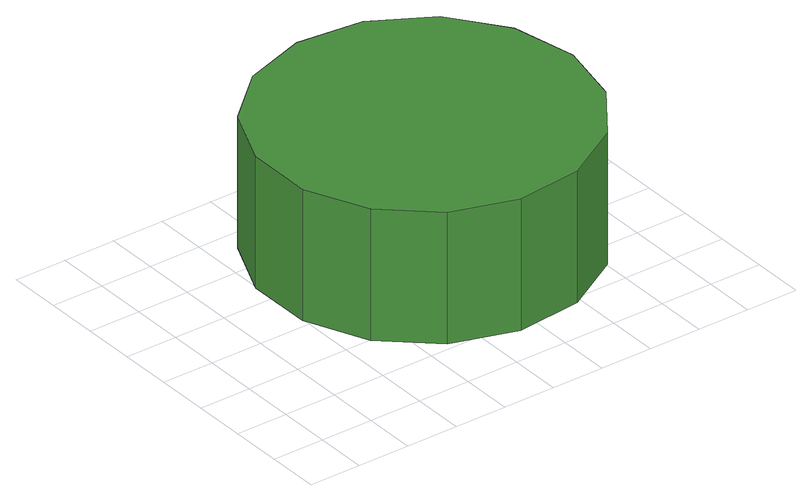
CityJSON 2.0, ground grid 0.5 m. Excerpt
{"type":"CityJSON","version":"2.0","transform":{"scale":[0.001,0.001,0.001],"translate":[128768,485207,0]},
"CityObjects":{
"tree1":{"type":"SolitaryVegetationObject","attributes":{"function":"something"},"geometry":[{"type":"MultiSurface","lod":"1","boundaries":[[[0,1,2,3,4,5,6,7,8,9,10,11,12,13,14]],[[15,16,17,18,19,20,21,22,23,24,25,26,27,28,29]],[[0,29,28,1]],[[1,28,27,2]],[[2,27,26,3]],[[3,26,25,4]],[[4,25,24,5]],[[5,24,23,6]],[[6,23,22,7]],[[7,22,21,8]],[[8,21,20,9]],[[9,20,19,10]],[[10,19,18,11]],[[11,18,17,12]],[[12,17,16,13]],[[13,16,15,14]],[[14,15,29,0]]]}]}
},
"vertices":[
[4020,1897,1519],[3887,2520,1519],[3513,3036,1519],[2961,3355,1519],[2327,3421,1519],[1721,3224,1519],[1247,2798,1519],[988,2216,1519],[988,1578,1519],[1247,996,1519],[1721,570,1519],[2327,373,1519],[2961,439,1519],[3513,758,1519],[3887,1273,1519],[3887,1273,249],[3513,758,249],[2961,439,249],[2327,373,249],[1721,570,249],[1247,996,249],[988,1578,249],[988,2216,249],[1247,2798,249],[1721,3224,249],[2327,3421,249],[2961,3355,249],[3513,3036,249],[3887,2520,249],[4020,1897,249]
]}
